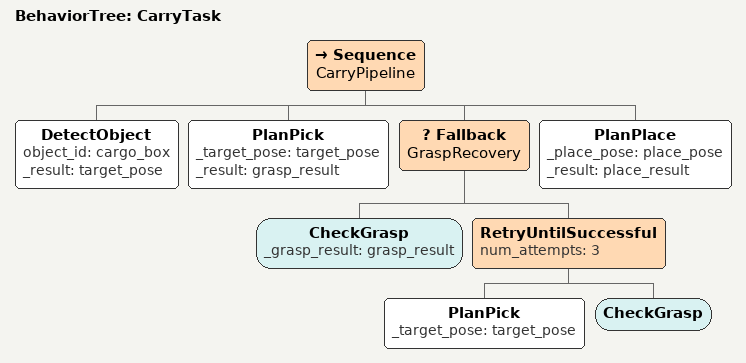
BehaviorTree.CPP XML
<?xml version="1.0"?>
<!-- 双臂搬运任务 — BehaviorTree 定义

       Detect → PlanPick → CheckGrasp → Lift → PlanPlace → Release

     可以使用 Groot 可视化编辑此文件:
       https://github.com/BehaviorTree/Groot2
-->
<root BTCPP_format="4">
  <BehaviorTree ID="CarryTask">
    <Sequence name="CarryPipeline">
      <!-- 1. 感知: 检测货物位姿 → 写入 blackboard.target_pose -->
      <DetectObject object_id="cargo_box" _result="target_pose"/>

      <!-- 2. 抓取: 根据感知结果规划并执行抓取 -->
      <PlanPick _target_pose="target_pose" _result="grasp_result"/>

      <!-- 3. 验证: 检查抓取是否成功 -->
      <Fallback name="GraspRecovery">
        <CheckGrasp _grasp_result="grasp_result"/>
        <!-- 失败时重试最多 3 次 -->
        <RetryUntilSuccessful num_attempts="3">
          <PlanPick _target_pose="target_pose"/>
          <CheckGrasp/>
        </RetryUntilSuccessful>
      </Fallback>

      <!-- 4. 放置: 移动到桌面放下货物 -->
      <PlanPlace _place_pose="place_pose" _result="place_result"/>
    </Sequence>
  </BehaviorTree>
</root>
